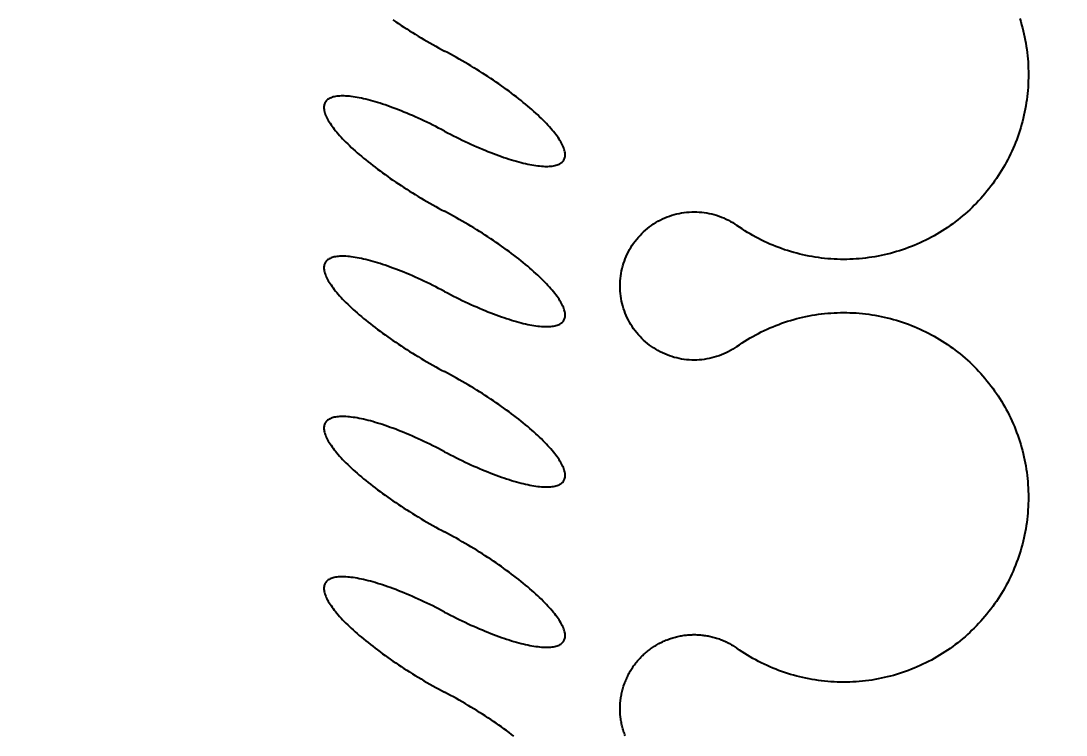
# Model space of a CAD drawing. Header units: millimetres. Extents: x -187744 to 2148, y -49419 to 6550.
# Drawn here: x -8870.8 to -8745.6, y -14719.2 to -14633.6 of the extents above; entities that cross this region are included whole.
import ezdxf

# ---------------------------------------------------------------- set-up
doc = ezdxf.new("R2010")
doc.units = ezdxf.units.MM
doc.header["$LTSCALE"] = 1000
doc.header["$MEASUREMENT"] = 0
doc.layers.get('Defpoints').update_dxf_attribs({"color": 136})
doc.layers.add('FF-FURNA', color=40, linetype='Continuous')
doc.layers.add('RC-DIM-2', color=50, linetype='Continuous')
doc.styles.add('H-DIM', font='archs.shx', dxfattribs={"width": 0.7})
doc.dimstyles.new('H_DIM_1', dxfattribs={"dimscale": 0, "dimtxt": 2.5, "dimasz": 0.8, "dimexe": 2, "dimexo": 1.5, "dimgap": 0.6, "dimtad": 1, "dimdec": 0, "dimzin": 12, "dimdsep": 46, "dimtxsty": 'H-DIM', "dimblk": 'ARCHTICK', "dimcen": 0.125, "dimclrd": 44, "dimclre": 44, "dimclrt": 50, "dimadec": 0, "dimazin": 0, "dimtfac": 1, "dimtdec": 0, "dimtix": 1, "dimtmove": 2, "dimatfit": 3, "dimldrblk": 'ARCHTICK', "dimfxl": 1, "dimtvp": 1, "dimtolj": 1, "dimtzin": 0, "dimarcsym": 0})

# ---------------------------------------------------------------- blocks, each defined once
blk = doc.blocks.new('DRAPES2')
at = {"linetype": 'ByBlock'}
for points in [[(426.053, 95.7188, 0), (426.775, 95.9413, 0), (427.501, 96.1515, 0), (428.231, 96.3493, 0), (428.964, 96.5345, 0), (429.7, 96.7073, 0), (430.438, 96.8674, 0), (431.18, 97.0149, 0), (431.924, 97.1497, 0), (432.67, 97.2717, 0), (433.418, 97.3811, 0), (434.167, 97.4776, 0), (434.919, 97.5613, 0), (435.671, 97.6322, 0), (436.425, 97.6902, 0), (437.179, 97.7353, 0), (437.935, 97.7675, 0), (438.69, 97.7868, 0), (439.446, 97.7932, 0)], [(439.446, 97.7932, 0), (440.202, 97.7867, 0), (440.958, 97.7673, 0), (441.713, 97.735, 0), (442.467, 97.6898, 0), (443.221, 97.6317, 0), (443.973, 97.5608, 0), (444.725, 97.477, 0), (445.474, 97.3804, 0), (446.222, 97.271, 0), (446.968, 97.1488, 0), (447.712, 97.0139, 0), (448.453, 96.8664, 0), (449.192, 96.7061, 0), (449.928, 96.5333, 0), (450.661, 96.348, 0), (451.39, 96.1502, 0), (452.116, 95.9399, 0), (452.839, 95.7173, 0), (453.557, 95.4823, 0), (454.272, 95.2351, 0), (454.982, 94.9758, 0), (455.687, 94.7043, 0), (456.388, 94.4209, 0), (457.084, 94.1255, 0), (457.774, 93.8183, 0), (458.46, 93.4994, 0), (459.139, 93.1687, 0), (459.813, 92.8265, 0), (460.481, 92.4729, 0), (461.143, 92.1079, 0), (461.799, 91.7316, 0), (462.448, 91.3442, 0), (463.09, 90.9458, 0), (463.726, 90.5365, 0), (464.354, 90.1163, 0), (464.975, 89.6855, 0), (465.589, 89.2441, 0), (466.195, 88.7924, 0), (466.793, 88.3303, 0), (467.384, 87.8581, 0), (467.966, 87.3759, 0), (468.539, 86.8838, 0), (469.105, 86.382, 0), (469.661, 85.8706, 0), (470.209, 85.3497, 0), (470.748, 84.8196, 0), (471.278, 84.2804, 0), (471.798, 83.7322, 0), (472.309, 83.1751, 0), (472.811, 82.6095, 0), (473.302, 82.0353, 0), (473.784, 81.4529, 0), (474.256, 80.8623, 0), (474.717, 80.2637, 0), (475.169, 79.6573, 0), (475.61, 79.0433, 0), (476.04, 78.4219, 0), (476.46, 77.7932, 0), (476.868, 77.1574, 0), (477.266, 76.5148, 0), (477.653, 75.8654, 0), (478.029, 75.2095, 0), (478.394, 74.5473, 0), (478.747, 73.879, 0), (479.088, 73.2047, 0), (479.419, 72.5247, 0), (479.737, 71.8392, 0), (480.044, 71.1483, 0), (480.339, 70.4523, 0), (480.621, 69.7513, 0), (480.892, 69.0456, 0), (481.151, 68.3354, 0), (481.398, 67.6209, 0), (481.632, 66.9023, 0), (481.854, 66.1797, 0), (482.064, 65.4535, 0), (482.261, 64.7238, 0), (482.446, 63.9909, 0), (482.618, 63.2549, 0), (482.778, 62.516, 0), (482.925, 61.7746, 0), (483.059, 61.0307, 0), (483.181, 60.2847, 0), (483.29, 59.5366, 0), (483.386, 58.7869, 0), (483.469, 58.0356, 0), (483.539, 57.283, 0), (483.597, 56.5293, 0), (483.642, 55.7747, 0), (483.673, 55.0194, 0), (483.692, 54.2638, 0), (483.698, 53.5079, 0), (483.691, 52.7521, 0), (483.671, 51.9964, 0), (483.639, 51.2412, 0), (483.593, 50.4867, 0), (483.534, 49.7331, 0), (483.463, 48.9806, 0), (483.379, 48.2294, 0), (483.281, 47.4798, 0), (483.172, 46.7319, 0), (483.049, 45.986, 0), (482.914, 45.2423, 0), (482.766, 44.5011, 0), (482.605, 43.7625, 0), (482.432, 43.0267, 0), (482.246, 42.294, 0), (482.048, 41.5646, 0), (481.837, 40.8386, 0), (481.614, 40.1164, 0), (481.378, 39.3981, 0), (481.131, 38.6839, 0), (480.871, 37.9741, 0), (480.599, 37.2688, 0), (480.315, 36.5682, 0), (480.019, 35.8726, 0), (479.712, 35.1822, 0), (479.392, 34.4971, 0), (479.061, 33.8175, 0), (478.719, 33.1437, 0), (478.364, 32.4759, 0), (477.999, 31.8142, 0), (477.622, 31.1588, 0), (477.235, 30.51, 0), (476.836, 29.8679, 0), (476.426, 29.2327, 0), (476.005, 28.6046, 0), (475.574, 27.9837, 0)], [(504.56, 27.9821, 0), (504.129, 28.603, 0), (503.708, 29.2311, 0), (503.299, 29.8664, 0), (502.9, 30.5085, 0), (502.512, 31.1574, 0), (502.135, 31.8128, 0), (501.77, 32.4746, 0), (501.416, 33.1424, 0), (501.074, 33.8163, 0), (500.743, 34.4958, 0), (500.423, 35.181, 0), (500.116, 35.8715, 0), (499.82, 36.5671, 0), (499.536, 37.2677, 0), (499.264, 37.973, 0), (499.005, 38.6829, 0), (498.757, 39.3971, 0), (498.522, 40.1155, 0), (498.299, 40.8377, 0), (498.088, 41.5637, 0), (497.89, 42.2931, 0), (497.704, 43.0258, 0), (497.531, 43.7616, 0), (497.37, 44.5003, 0), (497.222, 45.2415, 0), (497.087, 45.9852, 0), (496.965, 46.7311, 0), (496.855, 47.479, 0), (496.758, 48.2286, 0), (496.674, 48.9798, 0), (496.602, 49.7324, 0), (496.544, 50.486, 0), (496.498, 51.2405, 0), (496.466, 51.9957, 0), (496.446, 52.7513, 0), (496.439, 53.5072, 0), (496.445, 54.2631, 0), (496.464, 55.0187, 0), (496.496, 55.7739, 0), (496.54, 56.5285, 0), (496.598, 57.2822, 0), (496.668, 58.0348, 0), (496.752, 58.7861, 0), (496.848, 59.5359, 0), (496.957, 60.2839, 0), (497.078, 61.0299, 0), (497.213, 61.7738, 0), (497.36, 62.5152, 0), (497.52, 63.254, 0), (497.692, 63.99, 0), (497.877, 64.7229, 0), (498.074, 65.4526, 0), (498.284, 66.1788, 0), (498.506, 66.9013, 0), (498.741, 67.6199, 0), (498.988, 68.3344, 0), (499.246, 69.0446, 0), (499.517, 69.7502, 0), (499.8, 70.4512, 0), (500.095, 71.1472, 0), (500.402, 71.838, 0), (500.721, 72.5235, 0), (501.051, 73.2035, 0), (501.393, 73.8777, 0), (501.746, 74.546, 0), (502.11, 75.2081, 0), (502.486, 75.864, 0), (502.873, 76.5133, 0), (503.271, 77.1559, 0), (503.68, 77.7916, 0), (504.1, 78.4203, 0), (504.53, 79.0417, 0), (504.971, 79.6556, 0), (505.423, 80.2619, 0), (505.884, 80.8605, 0), (506.356, 81.451, 0), (506.838, 82.0334, 0), (507.33, 82.6075, 0), (507.831, 83.1731, 0), (508.342, 83.7301, 0), (508.863, 84.2782, 0), (509.393, 84.8174, 0), (509.931, 85.3475, 0), (510.479, 85.8683, 0), (511.036, 86.3796, 0), (511.601, 86.8813, 0), (512.175, 87.3734, 0), (512.757, 87.8555, 0), (513.348, 88.3277, 0), (513.946, 88.7897, 0), (514.552, 89.2414, 0), (515.166, 89.6826, 0), (515.787, 90.1134, 0), (516.415, 90.5335, 0), (517.051, 90.9427, 0), (517.693, 91.3411, 0), (518.342, 91.7284, 0), (518.998, 92.1046, 0), (519.66, 92.4695, 0), (520.328, 92.8231, 0), (521.002, 93.1652, 0), (521.682, 93.4958, 0), (522.367, 93.8146, 0), (523.058, 94.1218, 0), (523.754, 94.4171, 0), (524.455, 94.7004, 0), (525.16, 94.9718, 0), (525.87, 95.2311, 0), (526.584, 95.4782, 0), (527.303, 95.713, 0), (528.025, 95.9356, 0), (528.751, 96.1458, 0), (529.481, 96.3435, 0), (530.214, 96.5288, 0), (530.95, 96.7015, 0), (531.688, 96.8616, 0), (532.43, 97.0091, 0), (533.174, 97.1439, 0), (533.92, 97.266, 0), (534.668, 97.3753, 0), (535.417, 97.4718, 0), (536.169, 97.5555, 0), (536.921, 97.6264, 0), (537.675, 97.6844, 0), (538.429, 97.7295, 0), (539.185, 97.7617, 0), (539.94, 97.7811, 0), (540.696, 97.7875, 0)], [(540.696, 97.7875, 0), (541.452, 97.781, 0), (542.208, 97.7616, 0), (542.963, 97.7293, 0), (543.717, 97.6841, 0), (544.471, 97.626, 0), (545.223, 97.555, 0), (545.975, 97.4712, 0), (546.724, 97.3746, 0), (547.472, 97.2652, 0), (548.218, 97.1431, 0), (548.962, 97.0082, 0), (549.703, 96.8606, 0), (550.442, 96.7004, 0), (551.178, 96.5276, 0), (551.911, 96.3422, 0), (552.64, 96.1444, 0), (553.366, 95.9341, 0), (554.089, 95.7115, 0), (554.807, 95.4765, 0), (555.522, 95.2294, 0), (556.232, 94.97, 0), (556.937, 94.6986, 0), (557.638, 94.4151, 0), (558.334, 94.1198, 0), (559.024, 93.8126, 0), (559.71, 93.4936, 0), (560.389, 93.163, 0), (561.063, 92.8208, 0), (561.731, 92.4671, 0), (562.393, 92.1021, 0), (563.049, 91.7259, 0), (563.698, 91.3385, 0), (564.34, 90.94, 0), (564.976, 90.5307, 0), (565.604, 90.1106, 0), (566.225, 89.6797, 0), (566.839, 89.2384, 0), (567.445, 88.7866, 0), (568.043, 88.3246, 0), (568.634, 87.8524, 0), (569.216, 87.3701, 0), (569.789, 86.878, 0), (570.355, 86.3762, 0), (570.911, 85.8648, 0), (571.459, 85.344, 0), (571.998, 84.8139, 0), (572.528, 84.2746, 0), (573.048, 83.7264, 0), (573.559, 83.1694, 0), (574.061, 82.6037, 0), (574.552, 82.0296, 0), (575.034, 81.4471, 0), (575.506, 80.8565, 0), (575.967, 80.2579, 0), (576.419, 79.6516, 0), (576.86, 79.0376, 0), (577.29, 78.4161, 0), (577.71, 77.7874, 0), (578.118, 77.1517, 0), (578.516, 76.509, 0), (578.903, 75.8596, 0), (579.279, 75.2038, 0), (579.644, 74.5416, 0), (579.997, 73.8732, 0), (580.338, 73.199, 0), (580.669, 72.519, 0), (580.987, 71.8334, 0), (581.294, 71.1425, 0), (581.589, 70.4465, 0), (581.871, 69.7456, 0), (582.142, 69.0399, 0), (582.401, 68.3297, 0), (582.648, 67.6152, 0), (582.882, 66.8965, 0), (583.104, 66.174, 0), (583.314, 65.4478, 0), (583.511, 64.7181, 0), (583.696, 63.9851, 0), (583.868, 63.2491, 0), (584.028, 62.5103, 0), (584.175, 61.7688, 0), (584.309, 61.0249, 0), (584.431, 60.2789, 0), (584.54, 59.5309, 0), (584.636, 58.7811, 0), (584.719, 58.0298, 0), (584.789, 57.2772, 0), (584.847, 56.5235, 0), (584.892, 55.7689, 0), (584.923, 55.0137, 0), (584.942, 54.258, 0), (584.948, 53.5022, 0), (584.941, 52.7463, 0), (584.921, 51.9907, 0), (584.889, 51.2355, 0), (584.843, 50.481, 0), (584.784, 49.7273, 0), (584.713, 48.9748, 0), (584.629, 48.2236, 0), (584.531, 47.474, 0), (584.422, 46.7261, 0), (584.299, 45.9803, 0), (584.164, 45.2366, 0), (584.016, 44.4953, 0), (583.855, 43.7567, 0), (583.682, 43.0209, 0), (583.496, 42.2882, 0), (583.298, 41.5588, 0), (583.087, 40.8329, 0), (582.864, 40.1107, 0), (582.628, 39.3924, 0), (582.381, 38.6782, 0), (582.121, 37.9683, 0), (581.849, 37.263, 0), (581.565, 36.5625, 0), (581.269, 35.8669, 0), (580.962, 35.1764, 0), (580.642, 34.4913, 0), (580.311, 33.8118, 0), (579.969, 33.138, 0), (579.614, 32.4701, 0), (579.249, 31.8084, 0), (578.872, 31.1531, 0), (578.485, 30.5042, 0), (578.086, 29.8621, 0), (577.676, 29.2269, 0), (577.255, 28.5988, 0), (576.824, 27.978, 0)], [(504.56, 27.9821, 0), (504.901, 27.4811, 0), (505.226, 26.9687, 0), (505.532, 26.4456, 0), (505.821, 25.9122, 0), (506.091, 25.3694, 0), (506.342, 24.8176, 0), (506.575, 24.2576, 0), (506.788, 23.6899, 0), (506.982, 23.1153, 0), (507.156, 22.5344, 0), (507.31, 21.948, 0), (507.444, 21.3566, 0), (507.557, 20.7609, 0), (507.65, 20.1618, 0), (507.723, 19.5598, 0), (507.775, 18.9556, 0), (507.807, 18.3501, 0), (507.817, 17.7438, 0), (507.807, 17.1375, 0), (507.777, 16.5319, 0), (507.725, 15.9278, 0), (507.653, 15.3257, 0), (507.561, 14.7264, 0), (507.448, 14.1306, 0), (507.315, 13.5391, 0), (507.161, 12.9524, 0), (506.988, 12.3713, 0), (506.795, 11.7965, 0), (506.582, 11.2286, 0), (506.351, 10.6683, 0), (506.1, 10.1163, 0), (505.83, 9.57308, 0), (505.542, 9.03943, 0), (505.236, 8.51592, 0), (504.913, 8.00317, 0), (504.572, 7.50178, 0), (504.214, 7.01232, 0), (503.839, 6.53538, 0), (503.449, 6.0715, 0), (503.043, 5.62123, 0), (502.621, 5.18509, 0), (502.186, 4.7636, 0), (501.735, 4.35724, 0), (501.272, 3.96649, 0), (500.795, 3.5918, 0), (500.306, 3.23362, 0), (499.805, 2.89236, 0), (499.292, 2.56841, 0), (498.769, 2.26216, 0), (498.235, 1.97397, 0), (497.692, 1.70416, 0), (497.14, 1.45306, 0), (496.58, 1.22096, 0), (496.012, 1.00812, 0), (495.437, 0.814802, 0), (494.856, 0.641227, 0), (494.27, 0.487596, 0), (493.678, 0.35409, 0), (493.083, 0.240863, 0), (492.484, 0.148049, 0), (491.881, 0.075756, 0), (491.277, 0.024067, 0), (490.672, -0.006957, 0), (490.065, -0.017279, 0), (489.459, -0.006888, 0), (488.854, 0.024205, 0), (488.249, 0.075962, 0), (487.647, 0.148324, 0), (487.048, 0.241207, 0), (486.453, 0.354501, 0), (485.861, 0.488074, 0), (485.274, 0.641772, 0), (484.694, 0.815413, 0), (484.119, 1.0088, 0), (483.551, 1.2217, 0), (482.991, 1.45386, 0), (482.439, 1.70503, 0), (481.896, 1.9749, 0), (481.363, 2.26315, 0), (480.839, 2.56946, 0), (480.327, 2.89346, 0), (479.825, 3.23478, 0), (479.336, 3.59302, 0), (478.86, 3.96776, 0), (478.396, 4.35857, 0), (477.946, 4.76498, 0), (477.51, 5.18652, 0), (477.089, 5.6227, 0), (476.683, 6.07302, 0), (476.292, 6.53694, 0), (475.918, 7.01393, 0), (475.56, 7.50343, 0), (475.219, 8.00486, 0), (474.895, 8.51765, 0), (474.59, 9.04119, 0), (474.302, 9.57488, 0), (474.032, 10.1181, 0), (473.781, 10.6702, 0), (473.55, 11.2305, 0), (473.337, 11.7984, 0), (473.144, 12.3733, 0), (472.971, 12.9544, 0), (472.818, 13.5411, 0), (472.685, 14.1326, 0), (472.572, 14.7284, 0), (472.479, 15.3277, 0), (472.408, 15.9298, 0), (472.356, 16.534, 0), (472.326, 17.1395, 0), (472.316, 17.7458, 0), (472.326, 18.3521, 0), (472.358, 18.9577, 0), (472.41, 19.5618, 0), (472.483, 20.1638, 0), (472.576, 20.7629, 0), (472.69, 21.3585, 0), (472.824, 21.9499, 0), (472.978, 22.5364, 0), (473.152, 23.1172, 0), (473.346, 23.6918, 0), (473.559, 24.2594, 0), (473.791, 24.8195, 0), (474.043, 25.3712, 0), (474.313, 25.914, 0), (474.602, 26.4473, 0), (474.908, 26.9704, 0), (475.233, 27.4828, 0), (475.574, 27.9837, 0)], [(591.315, -0.023038, 0), (591.012, -0.020432, 0), (590.709, -0.012647, 0), (590.406, 0.000313, 0), (590.104, 0.018445, 0), (589.801, 0.041744, 0), (589.499, 0.070203, 0), (589.198, 0.103813, 0), (588.897, 0.142565, 0), (588.597, 0.186447, 0), (588.298, 0.235447, 0), (588, 0.28955, 0), (587.703, 0.348741, 0), (587.406, 0.413002, 0), (587.111, 0.482315, 0), (586.817, 0.556659, 0), (586.524, 0.636012, 0), (586.233, 0.720352, 0), (585.944, 0.809654, 0), (585.655, 0.903891, 0), (585.369, 1.00304, 0), (585.084, 1.10706, 0), (584.801, 1.21594, 0), (584.52, 1.32963, 0), (584.241, 1.4481, 0), (583.964, 1.57133, 0), (583.689, 1.69927, 0), (583.416, 1.83188, 0), (583.146, 1.96914, 0), (582.878, 2.11099, 0), (582.613, 2.25739, 0), (582.35, 2.40831, 0), (582.089, 2.5637, 0), (581.832, 2.72351, 0), (581.577, 2.8877, 0), (581.325, 3.05622, 0), (581.075, 3.22902, 0), (580.829, 3.40606, 0), (580.586, 3.58726, 0), (580.346, 3.7726, 0), (580.11, 3.962, 0), (579.876, 4.15543, 0), (579.646, 4.35281, 0), (579.419, 4.55409, 0), (579.196, 4.75922, 0), (578.976, 4.96813, 0), (578.76, 5.18076, 0), (578.548, 5.39705, 0), (578.339, 5.61694, 0), (578.134, 5.84037, 0), (577.933, 6.06726, 0), (577.736, 6.29756, 0), (577.542, 6.53118, 0), (577.353, 6.76808, 0), (577.168, 7.00817, 0), (576.987, 7.25139, 0), (576.81, 7.49767, 0), (576.637, 7.74693, 0), (576.469, 7.9991, 0), (576.305, 8.25412, 0), (576.145, 8.51189, 0), (575.99, 8.77236, 0), (575.84, 9.03543, 0), (575.693, 9.30105, 0), (575.552, 9.56912, 0), (575.415, 9.83957, 0), (575.282, 10.1123, 0), (575.155, 10.3873, 0), (575.031, 10.6644, 0), (574.913, 10.9436, 0), (574.8, 11.2247, 0), (574.691, 11.5078, 0), (574.587, 11.7927, 0), (574.488, 12.0793, 0), (574.394, 12.3675, 0), (574.305, 12.6573, 0), (574.221, 12.9486, 0), (574.142, 13.2413, 0), (574.068, 13.5353, 0), (573.999, 13.8305, 0), (573.935, 14.1269, 0), (573.876, 14.4243, 0), (573.822, 14.7226, 0), (573.773, 15.0219, 0), (573.729, 15.3219, 0), (573.691, 15.6227, 0), (573.658, 15.924, 0), (573.629, 16.2259, 0), (573.606, 16.5282, 0), (573.588, 16.8309, 0), (573.576, 17.1338, 0), (573.568, 17.4369, 0), (573.566, 17.7401, 0), (573.568, 18.0433, 0), (573.576, 18.3463, 0), (573.59, 18.6493, 0), (573.608, 18.9519, 0), (573.631, 19.2542, 0), (573.66, 19.556, 0), (573.694, 19.8573, 0), (573.733, 20.158, 0), (573.777, 20.458, 0), (573.826, 20.7572, 0), (573.88, 21.0554, 0), (573.94, 21.3528, 0), (574.004, 21.649, 0), (574.074, 21.9442, 0), (574.148, 22.238, 0), (574.228, 22.5306, 0), (574.312, 22.8218, 0), (574.402, 23.1115, 0), (574.496, 23.3996, 0), (574.596, 23.6861, 0), (574.7, 23.9708, 0), (574.809, 24.2537, 0), (574.923, 24.5347, 0), (575.041, 24.8137, 0), (575.165, 25.0906, 0), (575.293, 25.3654, 0), (575.426, 25.638, 0), (575.563, 25.9083, 0), (575.705, 26.1761, 0), (575.852, 26.4416, 0), (576.003, 26.7044, 0), (576.158, 26.9647, 0), (576.318, 27.2222, 0), (576.483, 27.477, 0), (576.651, 27.729, 0), (576.824, 27.978, 0)], [(597.83, 1.2152, 0), (597.547, 1.10635, 0), (597.262, 1.00236, 0), (596.976, 0.903247, 0), (596.687, 0.809043, 0), (596.398, 0.719774, 0), (596.106, 0.635467, 0), (595.814, 0.556147, 0), (595.52, 0.481836, 0), (595.225, 0.412557, 0), (594.928, 0.34833, 0), (594.631, 0.289173, 0), (594.333, 0.235104, 0), (594.034, 0.186138, 0), (593.734, 0.14229, 0), (593.433, 0.103572, 0), (593.131, 0.069996, 0), (592.83, 0.041572, 0), (592.527, 0.018307, 0), (592.225, 0.00021, 0), (591.922, -0.012716, 0), (591.619, -0.020466, 0), (591.315, -0.023038, 0)]]:
    blk.add_polyline3d(points, dxfattribs=at)
blk = doc.blocks.new('06BDR-PR2')
for points in [[(554.174, 0, 0), (554.546, 0.70889, 0), (554.911, 1.41736, 0), (555.271, 2.12497, 0), (555.624, 2.8313, 0), (555.97, 3.53593, 0), (556.31, 4.23843, 0), (556.643, 4.93837, 0), (556.968, 5.63534, 0), (557.286, 6.32892, 0), (557.596, 7.01868, 0), (557.898, 7.70421, 0), (558.192, 8.38511, 0), (558.478, 9.06095, 0), (558.756, 9.73134, 0), (559.025, 10.3959, 0), (559.286, 11.0541, 0), (559.537, 11.7057, 0), (559.78, 12.3503, 0), (560.013, 12.9874, 0), (560.237, 13.6167, 0), (560.452, 14.2378, 0), (560.657, 14.8503, 0), (560.853, 15.4538, 0), (561.038, 16.0481, 0), (561.214, 16.6327, 0), (561.38, 17.2073, 0), (561.535, 17.7715, 0), (561.681, 18.325, 0), (561.816, 18.8674, 0), (561.94, 19.3985, 0), (562.055, 19.9179, 0), (562.158, 20.4254, 0), (562.251, 20.9205, 0), (562.334, 21.403, 0), (562.406, 21.8726, 0), (562.467, 22.329, 0), (562.517, 22.772, 0), (562.556, 23.2013, 0), (562.585, 23.6166, 0), (562.603, 24.0177, 0), (562.61, 24.4043, 0), (562.606, 24.7762, 0), (562.591, 25.1332, 0), (562.565, 25.475, 0), (562.529, 25.8015, 0), (562.481, 26.1125, 0), (562.423, 26.4077, 0), (562.355, 26.687, 0), (562.275, 26.9503, 0), (562.185, 27.1973, 0), (562.084, 27.4279, 0), (561.973, 27.642, 0), (561.851, 27.8395, 0), (561.718, 28.0201, 0), (561.576, 28.1839, 0), (561.423, 28.3308, 0), (561.26, 28.4605, 0), (561.087, 28.5732, 0), (560.904, 28.6686, 0), (560.711, 28.7467, 0), (560.509, 28.8075, 0), (560.297, 28.851, 0), (560.075, 28.8771, 0), (559.844, 28.8858, 0), (559.604, 28.8771, 0), (559.355, 28.851, 0), (559.097, 28.8075, 0), (558.83, 28.7467, 0), (558.555, 28.6686, 0), (558.271, 28.5732, 0), (557.979, 28.4605, 0), (557.679, 28.3308, 0), (557.371, 28.1839, 0), (557.055, 28.0201, 0), (556.732, 27.8395, 0), (556.401, 27.642, 0), (556.063, 27.4279, 0), (555.719, 27.1973, 0), (555.368, 26.9503, 0), (555.01, 26.687, 0), (554.646, 26.4077, 0), (554.275, 26.1125, 0), (553.899, 25.8015, 0), (553.518, 25.475, 0), (553.131, 25.1332, 0), (552.739, 24.7762, 0), (552.342, 24.4043, 0), (551.94, 24.0177, 0), (551.534, 23.6166, 0), (551.123, 23.2013, 0), (550.709, 22.772, 0), (550.291, 22.329, 0), (549.869, 21.8726, 0), (549.445, 21.403, 0), (549.017, 20.9205, 0), (548.587, 20.4254, 0), (548.154, 19.9179, 0), (547.72, 19.3985, 0), (547.283, 18.8674, 0), (546.844, 18.325, 0), (546.405, 17.7715, 0), (545.964, 17.2073, 0), (545.522, 16.6327, 0), (545.08, 16.0481, 0), (544.638, 15.4538, 0), (544.195, 14.8503, 0), (543.753, 14.2378, 0), (543.311, 13.6167, 0), (542.87, 12.9874, 0), (542.43, 12.3503, 0), (541.991, 11.7057, 0), (541.554, 11.0541, 0), (541.118, 10.3959, 0), (540.685, 9.73134, 0), (540.254, 9.06095, 0), (539.826, 8.38511, 0), (539.4, 7.70421, 0), (538.978, 7.01868, 0), (538.559, 6.32892, 0), (538.144, 5.63534, 0), (537.732, 4.93837, 0), (537.325, 4.23843, 0), (536.922, 3.53593, 0), (536.524, 2.8313, 0), (536.13, 2.12497, 0), (535.742, 1.41736, 0), (535.358, 0.70889, 0), (534.981, 0, 0)], [(592.559, 0, 0), (592.931, 0.70889, 0), (593.297, 1.41736, 0), (593.656, 2.12497, 0), (594.01, 2.8313, 0), (594.356, 3.53593, 0), (594.696, 4.23843, 0), (595.028, 4.93837, 0), (595.353, 5.63534, 0), (595.671, 6.32892, 0), (595.981, 7.01868, 0), (596.284, 7.70421, 0), (596.578, 8.38511, 0), (596.864, 9.06095, 0), (597.142, 9.73134, 0), (597.411, 10.3959, 0), (597.671, 11.0541, 0), (597.923, 11.7057, 0), (598.165, 12.3503, 0), (598.399, 12.9874, 0), (598.623, 13.6167, 0), (598.838, 14.2378, 0), (599.043, 14.8503, 0), (599.238, 15.4538, 0), (599.424, 16.0481, 0), (599.6, 16.6327, 0), (599.765, 17.2073, 0), (599.921, 17.7715, 0), (600.066, 18.325, 0), (600.201, 18.8674, 0), (600.326, 19.3985, 0), (600.44, 19.9179, 0), (600.544, 20.4254, 0), (600.637, 20.9205, 0), (600.72, 21.403, 0), (600.791, 21.8726, 0), (600.852, 22.329, 0), (600.903, 22.772, 0), (600.942, 23.2013, 0), (600.971, 23.6166, 0), (600.988, 24.0177, 0), (600.995, 24.4043, 0), (600.991, 24.7762, 0), (600.977, 25.1332, 0), (600.951, 25.475, 0), (600.914, 25.8015, 0), (600.867, 26.1125, 0), (600.809, 26.4077, 0), (600.74, 26.687, 0), (600.661, 26.9503, 0), (600.57, 27.1973, 0), (600.47, 27.4279, 0), (600.358, 27.642, 0), (600.236, 27.8395, 0), (600.104, 28.0201, 0), (599.962, 28.1839, 0), (599.809, 28.3308, 0), (599.646, 28.4605, 0), (599.473, 28.5732, 0), (599.29, 28.6686, 0), (599.097, 28.7467, 0), (598.894, 28.8075, 0), (598.682, 28.851, 0), (598.461, 28.8771, 0), (598.23, 28.8858, 0), (597.99, 28.8771, 0), (597.741, 28.851, 0), (597.483, 28.8075, 0), (597.216, 28.7467, 0), (596.94, 28.6686, 0), (596.657, 28.5732, 0), (596.365, 28.4605, 0), (596.064, 28.3308, 0), (595.756, 28.1839, 0), (595.441, 28.0201, 0), (595.117, 27.8395, 0), (594.787, 27.642, 0), (594.449, 27.4279, 0), (594.105, 27.1973, 0), (593.753, 26.9503, 0), (593.395, 26.687, 0), (593.031, 26.4077, 0), (592.661, 26.1125, 0), (592.285, 25.8015, 0), (591.903, 25.475, 0), (591.516, 25.1332, 0), (591.124, 24.7762, 0), (590.727, 24.4043, 0), (590.325, 24.0177, 0), (589.919, 23.6166, 0), (589.509, 23.2013, 0), (589.095, 22.772, 0), (588.677, 22.329, 0), (588.255, 21.8726, 0), (587.83, 21.403, 0), (587.403, 20.9205, 0), (586.973, 20.4254, 0), (586.54, 19.9179, 0), (586.105, 19.3985, 0), (585.668, 18.8674, 0), (585.23, 18.325, 0), (584.79, 17.7715, 0), (584.35, 17.2073, 0), (583.908, 16.6327, 0), (583.466, 16.0481, 0), (583.023, 15.4538, 0), (582.581, 14.8503, 0), (582.138, 14.2378, 0), (581.696, 13.6167, 0), (581.255, 12.9874, 0), (580.815, 12.3503, 0), (580.377, 11.7057, 0), (579.939, 11.0541, 0), (579.504, 10.3959, 0), (579.071, 9.73134, 0), (578.64, 9.06095, 0), (578.212, 8.38511, 0), (577.786, 7.70421, 0), (577.364, 7.01868, 0), (576.945, 6.32892, 0), (576.529, 5.63534, 0), (576.118, 4.93837, 0), (575.711, 4.23843, 0), (575.308, 3.53593, 0), (574.909, 2.8313, 0), (574.516, 2.12497, 0), (574.127, 1.41736, 0), (573.744, 0.70889, 0), (573.367, 0, 0)], [(630.945, 0, 0), (631.317, 0.70889, 0), (631.683, 1.41736, 0), (632.042, 2.12497, 0), (632.395, 2.8313, 0), (632.742, 3.53593, 0), (633.081, 4.23843, 0), (633.414, 4.93837, 0), (633.739, 5.63534, 0), (634.057, 6.32892, 0), (634.367, 7.01868, 0), (634.669, 7.70421, 0), (634.964, 8.38511, 0), (635.25, 9.06095, 0), (635.527, 9.73134, 0), (635.796, 10.3959, 0), (636.057, 11.0541, 0), (636.309, 11.7057, 0), (636.551, 12.3503, 0), (636.785, 12.9874, 0), (637.009, 13.6167, 0), (637.223, 14.2378, 0), (637.428, 14.8503, 0), (637.624, 15.4538, 0), (637.81, 16.0481, 0), (637.985, 16.6327, 0), (638.151, 17.2073, 0), (638.307, 17.7715, 0), (638.452, 18.325, 0), (638.587, 18.8674, 0), (638.712, 19.3985, 0), (638.826, 19.9179, 0), (638.93, 20.4254, 0), (639.023, 20.9205, 0), (639.105, 21.403, 0), (639.177, 21.8726, 0), (639.238, 22.329, 0), (639.288, 22.772, 0), (639.328, 23.2013, 0), (639.356, 23.6166, 0), (639.374, 24.0177, 0), (639.381, 24.4043, 0), (639.377, 24.7762, 0), (639.362, 25.1332, 0), (639.337, 25.475, 0), (639.3, 25.8015, 0), (639.253, 26.1125, 0), (639.195, 26.4077, 0), (639.126, 26.687, 0), (639.046, 26.9503, 0), (638.956, 27.1973, 0), (638.855, 27.4279, 0), (638.744, 27.642, 0), (638.622, 27.8395, 0), (638.49, 28.0201, 0), (638.347, 28.1839, 0), (638.194, 28.3308, 0), (638.031, 28.4605, 0), (637.858, 28.5732, 0), (637.675, 28.6686, 0), (637.483, 28.7467, 0), (637.28, 28.8075, 0), (637.068, 28.851, 0), (636.846, 28.8771, 0), (636.616, 28.8858, 0), (636.375, 28.8771, 0), (636.126, 28.851, 0), (635.868, 28.8075, 0), (635.601, 28.7467, 0), (635.326, 28.6686, 0), (635.042, 28.5732, 0), (634.75, 28.4605, 0), (634.45, 28.3308, 0), (634.142, 28.1839, 0), (633.826, 28.0201, 0), (633.503, 27.8395, 0), (633.172, 27.642, 0), (632.835, 27.4279, 0), (632.49, 27.1973, 0), (632.139, 26.9503, 0), (631.781, 26.687, 0), (631.417, 26.4077, 0), (631.047, 26.1125, 0), (630.671, 25.8015, 0), (630.289, 25.475, 0), (629.902, 25.1332, 0), (629.51, 24.7762, 0), (629.113, 24.4043, 0), (628.711, 24.0177, 0), (628.305, 23.6166, 0), (627.895, 23.2013, 0), (627.48, 22.772, 0), (627.062, 22.329, 0), (626.641, 21.8726, 0), (626.216, 21.403, 0), (625.789, 20.9205, 0), (625.358, 20.4254, 0), (624.926, 19.9179, 0), (624.491, 19.3985, 0), (624.054, 18.8674, 0), (623.616, 18.325, 0), (623.176, 17.7715, 0), (622.735, 17.2073, 0), (622.294, 16.6327, 0), (621.851, 16.0481, 0), (621.409, 15.4538, 0), (620.966, 14.8503, 0), (620.524, 14.2378, 0), (620.082, 13.6167, 0), (619.641, 12.9874, 0), (619.201, 12.3503, 0), (618.762, 11.7057, 0), (618.325, 11.0541, 0), (617.89, 10.3959, 0), (617.456, 9.73134, 0), (617.025, 9.06095, 0), (616.597, 8.38511, 0), (616.172, 7.70421, 0), (615.749, 7.01868, 0), (615.33, 6.32892, 0), (614.915, 5.63534, 0), (614.504, 4.93837, 0), (614.096, 4.23843, 0), (613.693, 3.53593, 0), (613.295, 2.8313, 0), (612.901, 2.12497, 0), (612.513, 1.41736, 0), (612.13, 0.70889, 0), (611.752, 0, 0)], [(669.331, 0, 0), (669.702, 0.70889, 0), (670.068, 1.41736, 0), (670.428, 2.12497, 0), (670.781, 2.8313, 0), (671.127, 3.53593, 0), (671.467, 4.23843, 0), (671.799, 4.93837, 0), (672.125, 5.63534, 0), (672.442, 6.32892, 0), (672.753, 7.01868, 0), (673.055, 7.70421, 0), (673.349, 8.38511, 0), (673.635, 9.06095, 0), (673.913, 9.73134, 0), (674.182, 10.3959, 0), (674.443, 11.0541, 0), (674.694, 11.7057, 0), (674.937, 12.3503, 0), (675.17, 12.9874, 0), (675.394, 13.6167, 0), (675.609, 14.2378, 0), (675.814, 14.8503, 0), (676.01, 15.4538, 0), (676.195, 16.0481, 0), (676.371, 16.6327, 0), (676.537, 17.2073, 0), (676.692, 17.7715, 0), (676.838, 18.325, 0), (676.973, 18.8674, 0), (677.097, 19.3985, 0), (677.212, 19.9179, 0), (677.315, 20.4254, 0), (677.408, 20.9205, 0), (677.491, 21.403, 0), (677.563, 21.8726, 0), (677.624, 22.329, 0), (677.674, 22.772, 0), (677.713, 23.2013, 0), (677.742, 23.6166, 0), (677.76, 24.0177, 0), (677.767, 24.4043, 0), (677.763, 24.7762, 0), (677.748, 25.1332, 0), (677.722, 25.475, 0), (677.686, 25.8015, 0), (677.638, 26.1125, 0), (677.58, 26.4077, 0), (677.511, 26.687, 0), (677.432, 26.9503, 0), (677.342, 27.1973, 0), (677.241, 27.4279, 0), (677.129, 27.642, 0), (677.008, 27.8395, 0), (676.875, 28.0201, 0), (676.733, 28.1839, 0), (676.58, 28.3308, 0), (676.417, 28.4605, 0), (676.244, 28.5732, 0), (676.061, 28.6686, 0), (675.868, 28.7467, 0), (675.666, 28.8075, 0), (675.454, 28.851, 0), (675.232, 28.8771, 0), (675.001, 28.8858, 0), (674.761, 28.8771, 0), (674.512, 28.851, 0), (674.254, 28.8075, 0), (673.987, 28.7467, 0), (673.712, 28.6686, 0), (673.428, 28.5732, 0), (673.136, 28.4605, 0), (672.836, 28.3308, 0), (672.528, 28.1839, 0), (672.212, 28.0201, 0), (671.889, 27.8395, 0), (671.558, 27.642, 0), (671.22, 27.4279, 0), (670.876, 27.1973, 0), (670.524, 26.9503, 0), (670.167, 26.687, 0), (669.803, 26.4077, 0), (669.432, 26.1125, 0), (669.056, 25.8015, 0), (668.675, 25.475, 0), (668.288, 25.1332, 0), (667.896, 24.7762, 0), (667.498, 24.4043, 0), (667.097, 24.0177, 0), (666.691, 23.6166, 0), (666.28, 23.2013, 0), (665.866, 22.772, 0), (665.448, 22.329, 0), (665.026, 21.8726, 0), (664.602, 21.403, 0), (664.174, 20.9205, 0), (663.744, 20.4254, 0), (663.311, 19.9179, 0), (662.876, 19.3985, 0), (662.44, 18.8674, 0), (662.001, 18.325, 0), (661.562, 17.7715, 0), (661.121, 17.2073, 0), (660.679, 16.6327, 0), (660.237, 16.0481, 0), (659.794, 15.4538, 0), (659.352, 14.8503, 0), (658.91, 14.2378, 0), (658.468, 13.6167, 0), (658.027, 12.9874, 0), (657.587, 12.3503, 0), (657.148, 11.7057, 0), (656.711, 11.0541, 0), (656.275, 10.3959, 0), (655.842, 9.73134, 0), (655.411, 9.06095, 0), (654.983, 8.38511, 0), (654.557, 7.70421, 0), (654.135, 7.01868, 0), (653.716, 6.32892, 0), (653.301, 5.63534, 0), (652.889, 4.93837, 0), (652.482, 4.23843, 0), (652.079, 3.53593, 0), (651.68, 2.8313, 0), (651.287, 2.12497, 0), (650.898, 1.41736, 0), (650.515, 0.70889, 0), (650.138, 0, 0)], [(699.065, 16.6327, 0), (698.623, 16.0481, 0), (698.18, 15.4538, 0), (697.738, 14.8503, 0), (697.295, 14.2378, 0), (696.853, 13.6167, 0), (696.412, 12.9874, 0), (695.972, 12.3503, 0), (695.534, 11.7057, 0), (695.096, 11.0541, 0), (694.661, 10.3959, 0), (694.228, 9.73134, 0), (693.797, 9.06095, 0), (693.368, 8.38511, 0), (692.943, 7.70421, 0), (692.521, 7.01868, 0), (692.102, 6.32892, 0), (691.686, 5.63534, 0), (691.275, 4.93837, 0), (690.867, 4.23843, 0), (690.464, 3.53593, 0), (690.066, 2.8313, 0), (689.673, 2.12497, 0), (689.284, 1.41736, 0), (688.901, 0.70889, 0), (688.523, 0, 0)], [(527.532, -12.3503, 0), (527.971, -11.7057, 0), (528.408, -11.0541, 0), (528.843, -10.3959, 0), (529.277, -9.73134, 0), (529.708, -9.06095, 0), (530.136, -8.38511, 0), (530.561, -7.70421, 0), (530.984, -7.01868, 0), (531.403, -6.32892, 0), (531.818, -5.63534, 0), (532.23, -4.93837, 0), (532.637, -4.23843, 0), (533.04, -3.53593, 0), (533.438, -2.8313, 0), (533.832, -2.12497, 0), (534.22, -1.41736, 0), (534.603, -0.70889, 0), (534.981, 0, 0)], [(554.174, 0, 0), (553.802, -0.70889, 0), (553.436, -1.41736, 0), (553.077, -2.12497, 0), (552.724, -2.8313, 0), (552.377, -3.53593, 0), (552.037, -4.23843, 0), (551.705, -4.93837, 0), (551.38, -5.63534, 0), (551.062, -6.32892, 0), (550.752, -7.01868, 0), (550.449, -7.70421, 0), (550.155, -8.38511, 0), (549.869, -9.06095, 0), (549.591, -9.73134, 0), (549.322, -10.3959, 0), (549.062, -11.0541, 0), (548.81, -11.7057, 0), (548.568, -12.3503, 0), (548.334, -12.9874, 0), (548.11, -13.6167, 0), (547.895, -14.2378, 0), (547.69, -14.8503, 0), (547.495, -15.4538, 0), (547.309, -16.0481, 0), (547.133, -16.6327, 0), (546.968, -17.2073, 0), (546.812, -17.7715, 0), (546.667, -18.325, 0), (546.532, -18.8674, 0), (546.407, -19.3985, 0), (546.293, -19.9179, 0), (546.189, -20.4254, 0), (546.096, -20.9205, 0), (546.014, -21.403, 0), (545.942, -21.8726, 0), (545.881, -22.329, 0), (545.831, -22.772, 0), (545.791, -23.2013, 0), (545.762, -23.6166, 0), (545.745, -24.0177, 0), (545.738, -24.4043, 0), (545.742, -24.7762, 0), (545.757, -25.1332, 0), (545.782, -25.475, 0), (545.819, -25.8015, 0), (545.866, -26.1125, 0), (545.924, -26.4077, 0), (545.993, -26.687, 0), (546.073, -26.9503, 0), (546.163, -27.1973, 0), (546.264, -27.4279, 0), (546.375, -27.642, 0), (546.497, -27.8395, 0), (546.629, -28.0201, 0), (546.772, -28.1839, 0), (546.924, -28.3308, 0), (547.087, -28.4605, 0), (547.26, -28.5732, 0), (547.443, -28.6686, 0), (547.636, -28.7467, 0), (547.839, -28.8075, 0), (548.051, -28.851, 0), (548.272, -28.8771, 0), (548.503, -28.8858, 0), (548.743, -28.8771, 0), (548.992, -28.851, 0), (549.251, -28.8075, 0), (549.517, -28.7467, 0), (549.793, -28.6686, 0), (550.077, -28.5732, 0), (550.369, -28.4605, 0), (550.669, -28.3308, 0), (550.977, -28.1839, 0), (551.292, -28.0201, 0), (551.616, -27.8395, 0), (551.946, -27.642, 0), (552.284, -27.4279, 0), (552.629, -27.1973, 0), (552.98, -26.9503, 0), (553.338, -26.687, 0), (553.702, -26.4077, 0), (554.072, -26.1125, 0), (554.448, -25.8015, 0), (554.83, -25.475, 0), (555.217, -25.1332, 0), (555.609, -24.7762, 0), (556.006, -24.4043, 0), (556.408, -24.0177, 0), (556.814, -23.6166, 0), (557.224, -23.2013, 0), (557.639, -22.772, 0), (558.057, -22.329, 0), (558.478, -21.8726, 0), (558.903, -21.403, 0), (559.33, -20.9205, 0), (559.76, -20.4254, 0), (560.193, -19.9179, 0), (560.628, -19.3985, 0), (561.065, -18.8674, 0), (561.503, -18.325, 0), (561.943, -17.7715, 0), (562.384, -17.2073, 0), (562.825, -16.6327, 0), (563.267, -16.0481, 0), (563.71, -15.4538, 0), (564.152, -14.8503, 0), (564.595, -14.2378, 0), (565.037, -13.6167, 0), (565.478, -12.9874, 0), (565.918, -12.3503, 0), (566.356, -11.7057, 0), (566.794, -11.0541, 0), (567.229, -10.3959, 0), (567.662, -9.73134, 0), (568.093, -9.06095, 0), (568.522, -8.38511, 0), (568.947, -7.70421, 0), (569.369, -7.01868, 0), (569.788, -6.32892, 0), (570.204, -5.63534, 0), (570.615, -4.93837, 0), (571.023, -4.23843, 0), (571.426, -3.53593, 0), (571.824, -2.8313, 0), (572.217, -2.12497, 0), (572.606, -1.41736, 0), (572.989, -0.70889, 0), (573.367, 0, 0)], [(592.559, 0, 0), (592.188, -0.70889, 0), (591.822, -1.41736, 0), (591.462, -2.12497, 0), (591.109, -2.8313, 0), (590.763, -3.53593, 0), (590.423, -4.23843, 0), (590.091, -4.93837, 0), (589.765, -5.63534, 0), (589.448, -6.32892, 0), (589.137, -7.01868, 0), (588.835, -7.70421, 0), (588.541, -8.38511, 0), (588.255, -9.06095, 0), (587.977, -9.73134, 0), (587.708, -10.3959, 0), (587.447, -11.0541, 0), (587.196, -11.7057, 0), (586.953, -12.3503, 0), (586.72, -12.9874, 0), (586.496, -13.6167, 0), (586.281, -14.2378, 0), (586.076, -14.8503, 0), (585.88, -15.4538, 0), (585.695, -16.0481, 0), (585.519, -16.6327, 0), (585.353, -17.2073, 0), (585.198, -17.7715, 0), (585.052, -18.325, 0), (584.917, -18.8674, 0), (584.793, -19.3985, 0), (584.678, -19.9179, 0), (584.575, -20.4254, 0), (584.482, -20.9205, 0), (584.399, -21.403, 0), (584.327, -21.8726, 0), (584.266, -22.329, 0), (584.216, -22.772, 0), (584.177, -23.2013, 0), (584.148, -23.6166, 0), (584.13, -24.0177, 0), (584.123, -24.4043, 0), (584.127, -24.7762, 0), (584.142, -25.1332, 0), (584.168, -25.475, 0), (584.204, -25.8015, 0), (584.252, -26.1125, 0), (584.31, -26.4077, 0), (584.379, -26.687, 0), (584.458, -26.9503, 0), (584.548, -27.1973, 0), (584.649, -27.4279, 0), (584.761, -27.642, 0), (584.882, -27.8395, 0), (585.015, -28.0201, 0), (585.157, -28.1839, 0), (585.31, -28.3308, 0), (585.473, -28.4605, 0), (585.646, -28.5732, 0), (585.829, -28.6686, 0), (586.022, -28.7467, 0), (586.224, -28.8075, 0), (586.436, -28.851, 0), (586.658, -28.8771, 0), (586.889, -28.8858, 0), (587.129, -28.8771, 0), (587.378, -28.851, 0), (587.636, -28.8075, 0), (587.903, -28.7467, 0), (588.178, -28.6686, 0), (588.462, -28.5732, 0), (588.754, -28.4605, 0), (589.054, -28.3308, 0), (589.362, -28.1839, 0), (589.678, -28.0201, 0), (590.001, -27.8395, 0), (590.332, -27.642, 0), (590.67, -27.4279, 0), (591.014, -27.1973, 0), (591.366, -26.9503, 0), (591.723, -26.687, 0), (592.087, -26.4077, 0), (592.458, -26.1125, 0), (592.834, -25.8015, 0), (593.215, -25.475, 0), (593.602, -25.1332, 0), (593.994, -24.7762, 0), (594.392, -24.4043, 0), (594.793, -24.0177, 0), (595.199, -23.6166, 0), (595.61, -23.2013, 0), (596.024, -22.772, 0), (596.442, -22.329, 0), (596.864, -21.8726, 0), (597.288, -21.403, 0), (597.716, -20.9205, 0), (598.146, -20.4254, 0), (598.579, -19.9179, 0), (599.014, -19.3985, 0), (599.45, -18.8674, 0), (599.889, -18.325, 0), (600.328, -17.7715, 0), (600.769, -17.2073, 0), (601.211, -16.6327, 0), (601.653, -16.0481, 0), (602.096, -15.4538, 0), (602.538, -14.8503, 0), (602.98, -14.2378, 0), (603.422, -13.6167, 0), (603.863, -12.9874, 0), (604.303, -12.3503, 0), (604.742, -11.7057, 0), (605.179, -11.0541, 0), (605.615, -10.3959, 0), (606.048, -9.73134, 0), (606.479, -9.06095, 0), (606.907, -8.38511, 0), (607.333, -7.70421, 0), (607.755, -7.01868, 0), (608.174, -6.32892, 0), (608.589, -5.63534, 0), (609.001, -4.93837, 0), (609.408, -4.23843, 0), (609.811, -3.53593, 0), (610.21, -2.8313, 0), (610.603, -2.12497, 0), (610.992, -1.41736, 0), (611.375, -0.70889, 0), (611.752, 0, 0)], [(630.945, 0, 0), (630.573, -0.70889, 0), (630.207, -1.41736, 0), (629.848, -2.12497, 0), (629.495, -2.8313, 0), (629.148, -3.53593, 0), (628.809, -4.23843, 0), (628.476, -4.93837, 0), (628.151, -5.63534, 0), (627.833, -6.32892, 0), (627.523, -7.01868, 0), (627.221, -7.70421, 0), (626.926, -8.38511, 0), (626.64, -9.06095, 0), (626.363, -9.73134, 0), (626.094, -10.3959, 0), (625.833, -11.0541, 0), (625.581, -11.7057, 0), (625.339, -12.3503, 0), (625.105, -12.9874, 0), (624.881, -13.6167, 0), (624.667, -14.2378, 0), (624.462, -14.8503, 0), (624.266, -15.4538, 0), (624.08, -16.0481, 0), (623.905, -16.6327, 0), (623.739, -17.2073, 0), (623.583, -17.7715, 0), (623.438, -18.325, 0), (623.303, -18.8674, 0), (623.178, -19.3985, 0), (623.064, -19.9179, 0), (622.96, -20.4254, 0), (622.867, -20.9205, 0), (622.785, -21.403, 0), (622.713, -21.8726, 0), (622.652, -22.329, 0), (622.602, -22.772, 0), (622.562, -23.2013, 0), (622.534, -23.6166, 0), (622.516, -24.0177, 0), (622.509, -24.4043, 0), (622.513, -24.7762, 0), (622.528, -25.1332, 0), (622.553, -25.475, 0), (622.59, -25.8015, 0), (622.637, -26.1125, 0), (622.695, -26.4077, 0), (622.764, -26.687, 0), (622.844, -26.9503, 0), (622.934, -27.1973, 0), (623.035, -27.4279, 0), (623.146, -27.642, 0), (623.268, -27.8395, 0), (623.4, -28.0201, 0), (623.543, -28.1839, 0), (623.696, -28.3308, 0), (623.859, -28.4605, 0), (624.032, -28.5732, 0), (624.215, -28.6686, 0), (624.407, -28.7467, 0), (624.61, -28.8075, 0), (624.822, -28.851, 0), (625.044, -28.8771, 0), (625.274, -28.8858, 0), (625.515, -28.8771, 0), (625.764, -28.851, 0), (626.022, -28.8075, 0), (626.289, -28.7467, 0), (626.564, -28.6686, 0), (626.848, -28.5732, 0), (627.14, -28.4605, 0), (627.44, -28.3308, 0), (627.748, -28.1839, 0), (628.064, -28.0201, 0), (628.387, -27.8395, 0), (628.718, -27.642, 0), (629.055, -27.4279, 0), (629.4, -27.1973, 0), (629.751, -26.9503, 0), (630.109, -26.687, 0), (630.473, -26.4077, 0), (630.843, -26.1125, 0), (631.219, -25.8015, 0), (631.601, -25.475, 0), (631.988, -25.1332, 0), (632.38, -24.7762, 0), (632.777, -24.4043, 0), (633.179, -24.0177, 0), (633.585, -23.6166, 0), (633.995, -23.2013, 0), (634.41, -22.772, 0), (634.828, -22.329, 0), (635.249, -21.8726, 0), (635.674, -21.403, 0), (636.101, -20.9205, 0), (636.532, -20.4254, 0), (636.964, -19.9179, 0), (637.399, -19.3985, 0), (637.836, -18.8674, 0), (638.274, -18.325, 0), (638.714, -17.7715, 0), (639.155, -17.2073, 0), (639.596, -16.6327, 0), (640.039, -16.0481, 0), (640.481, -15.4538, 0), (640.924, -14.8503, 0), (641.366, -14.2378, 0), (641.808, -13.6167, 0), (642.249, -12.9874, 0), (642.689, -12.3503, 0), (643.128, -11.7057, 0), (643.565, -11.0541, 0), (644, -10.3959, 0), (644.434, -9.73134, 0), (644.865, -9.06095, 0), (645.293, -8.38511, 0), (645.718, -7.70421, 0), (646.141, -7.01868, 0), (646.56, -6.32892, 0), (646.975, -5.63534, 0), (647.386, -4.93837, 0), (647.794, -4.23843, 0), (648.197, -3.53593, 0), (648.595, -2.8313, 0), (648.989, -2.12497, 0), (649.377, -1.41736, 0), (649.76, -0.70889, 0), (650.138, 0, 0)], [(669.331, 0, 0), (668.959, -0.70889, 0), (668.593, -1.41736, 0), (668.234, -2.12497, 0), (667.88, -2.8313, 0), (667.534, -3.53593, 0), (667.194, -4.23843, 0), (666.862, -4.93837, 0), (666.537, -5.63534, 0), (666.219, -6.32892, 0), (665.909, -7.01868, 0), (665.606, -7.70421, 0), (665.312, -8.38511, 0), (665.026, -9.06095, 0), (664.748, -9.73134, 0), (664.479, -10.3959, 0), (664.219, -11.0541, 0), (663.967, -11.7057, 0), (663.725, -12.3503, 0), (663.491, -12.9874, 0), (663.267, -13.6167, 0), (663.052, -14.2378, 0), (662.847, -14.8503, 0), (662.652, -15.4538, 0), (662.466, -16.0481, 0), (662.29, -16.6327, 0), (662.125, -17.2073, 0), (661.969, -17.7715, 0), (661.824, -18.325, 0), (661.689, -18.8674, 0), (661.564, -19.3985, 0), (661.45, -19.9179, 0), (661.346, -20.4254, 0), (661.253, -20.9205, 0), (661.17, -21.403, 0), (661.099, -21.8726, 0), (661.038, -22.329, 0), (660.987, -22.772, 0), (660.948, -23.2013, 0), (660.919, -23.6166, 0), (660.902, -24.0177, 0), (660.895, -24.4043, 0), (660.899, -24.7762, 0), (660.913, -25.1332, 0), (660.939, -25.475, 0), (660.976, -25.8015, 0), (661.023, -26.1125, 0), (661.081, -26.4077, 0), (661.15, -26.687, 0), (661.229, -26.9503, 0), (661.32, -27.1973, 0), (661.42, -27.4279, 0), (661.532, -27.642, 0), (661.654, -27.8395, 0), (661.786, -28.0201, 0), (661.928, -28.1839, 0), (662.081, -28.3308, 0), (662.244, -28.4605, 0), (662.417, -28.5732, 0), (662.6, -28.6686, 0), (662.793, -28.7467, 0), (662.996, -28.8075, 0), (663.208, -28.851, 0), (663.429, -28.8771, 0), (663.66, -28.8858, 0), (663.9, -28.8771, 0), (664.149, -28.851, 0), (664.407, -28.8075, 0), (664.674, -28.7467, 0), (664.95, -28.6686, 0), (665.233, -28.5732, 0), (665.526, -28.4605, 0), (665.826, -28.3308, 0), (666.134, -28.1839, 0), (666.449, -28.0201, 0), (666.773, -27.8395, 0), (667.103, -27.642, 0), (667.441, -27.4279, 0), (667.785, -27.1973, 0), (668.137, -26.9503, 0), (668.495, -26.687, 0), (668.859, -26.4077, 0), (669.229, -26.1125, 0), (669.605, -25.8015, 0), (669.987, -25.475, 0), (670.374, -25.1332, 0), (670.766, -24.7762, 0), (671.163, -24.4043, 0), (671.565, -24.0177, 0), (671.971, -23.6166, 0), (672.381, -23.2013, 0), (672.795, -22.772, 0), (673.213, -22.329, 0), (673.635, -21.8726, 0), (674.06, -21.403, 0), (674.487, -20.9205, 0), (674.917, -20.4254, 0), (675.35, -19.9179, 0), (675.785, -19.3985, 0), (676.222, -18.8674, 0), (676.66, -18.325, 0), (677.1, -17.7715, 0), (677.54, -17.2073, 0), (677.982, -16.6327, 0), (678.424, -16.0481, 0), (678.867, -15.4538, 0), (679.309, -14.8503, 0), (679.752, -14.2378, 0), (680.194, -13.6167, 0), (680.635, -12.9874, 0), (681.075, -12.3503, 0), (681.513, -11.7057, 0), (681.951, -11.0541, 0), (682.386, -10.3959, 0), (682.819, -9.73134, 0), (683.25, -9.06095, 0), (683.678, -8.38511, 0), (684.104, -7.70421, 0), (684.526, -7.01868, 0), (684.945, -6.32892, 0), (685.361, -5.63534, 0), (685.772, -4.93837, 0), (686.179, -4.23843, 0), (686.582, -3.53593, 0), (686.981, -2.8313, 0), (687.374, -2.12497, 0), (687.763, -1.41736, 0), (688.146, -0.70889, 0), (688.523, 0, 0)]]:
    blk.add_polyline3d(points)
blk = doc.blocks.new('_ArchTick')
at = {"color": 0, "linetype": 'ByBlock', "const_width": 0.4}
blk.add_lwpolyline([(-0.5, -0.5), (0.5, 0.5)], dxfattribs=at)
blk = doc.blocks.new('*D354')
at = {"layer": 'Defpoints', "color": 0, "linetype": 'ByBlock', "transparency": 16777216}
for p in [(-8915.36, -14368.03), (-7470.36, -14761.5, 250), (-8915.36, -14786.46)]:
    blk.add_point(p, dxfattribs=at)
at = {"layer": 'RC-DIM-2', "color": 44, "linetype": 'ByBlock', "lineweight": -2, "transparency": 16777216}
for p, q in [((-8915.36, -14711.46), (-8915.36, -14268.03)), ((-7470.36, -14686.5), (-7470.36, -14268.03)), ((-7470.36, -14368.03), (-8915.36, -14368.03))]:
    blk.add_line(p, q, dxfattribs=at)
at = {"layer": 'RC-DIM-2', "color": 44, "linetype": 'ByBlock', "lineweight": -2, "transparency": 16777216, "xscale": 40.00000000000002, "yscale": 40.00000000000002, "zscale": 40.00000000000002, "rotation": 180}
blk.add_blockref('_ArchTick', (-8915.36, -14368.03), dxfattribs=at)
at = {"layer": 'RC-DIM-2', "color": 44, "linetype": 'ByBlock', "lineweight": -2, "transparency": 16777216, "xscale": 40.00000000000002, "yscale": 40.00000000000002, "zscale": 40.00000000000002}
blk.add_blockref('_ArchTick', (-7470.36, -14368.03), dxfattribs=at)
at = {"layer": 'RC-DIM-2', "color": 50, "linetype": 'ByBlock', "transparency": 16777216, "insert": (-8192.86, -14300.53), "char_height": 75, "attachment_point": 5, "style": 'H-DIM'}
blk.add_mtext('\\A1;1150', dxfattribs=at)

msp = doc.modelspace()

# ---------------------------------------------------------------- block references
at = {"layer": 'FF-FURNA', "xscale": 0.4999999999999998, "yscale": 0.4999999999999998, "zscale": 0.4999999999999998, "rotation": 270}
for name, p in [('06BDR-PR2', (-8820.05, -14369.75)), ('DRAPES2', (-8799.02, -14420.34))]:
    msp.add_blockref(name, p, dxfattribs=at)

# ---------------------------------------------------------------- dimensions: what is measured, and where the dimension line sits
at = {"layer": 'RC-DIM-2', "linetype": 'ByBlock'}
dim = msp.add_linear_dim(base=(-8915.36, -14368.03), p1=(-7470.36, -14761.5, 250), p2=(-8915.36, -14786.46), text='1150', dimstyle='H_DIM_1', override={"dimscale": 50, "dimtxt": 1.5}, dxfattribs=at)
dim.commit()
dim.dimension.update_dxf_attribs({"geometry": '*D354', "text_midpoint": (-8192.86, -14300.53)})

doc.saveas('drawing.dxf')
